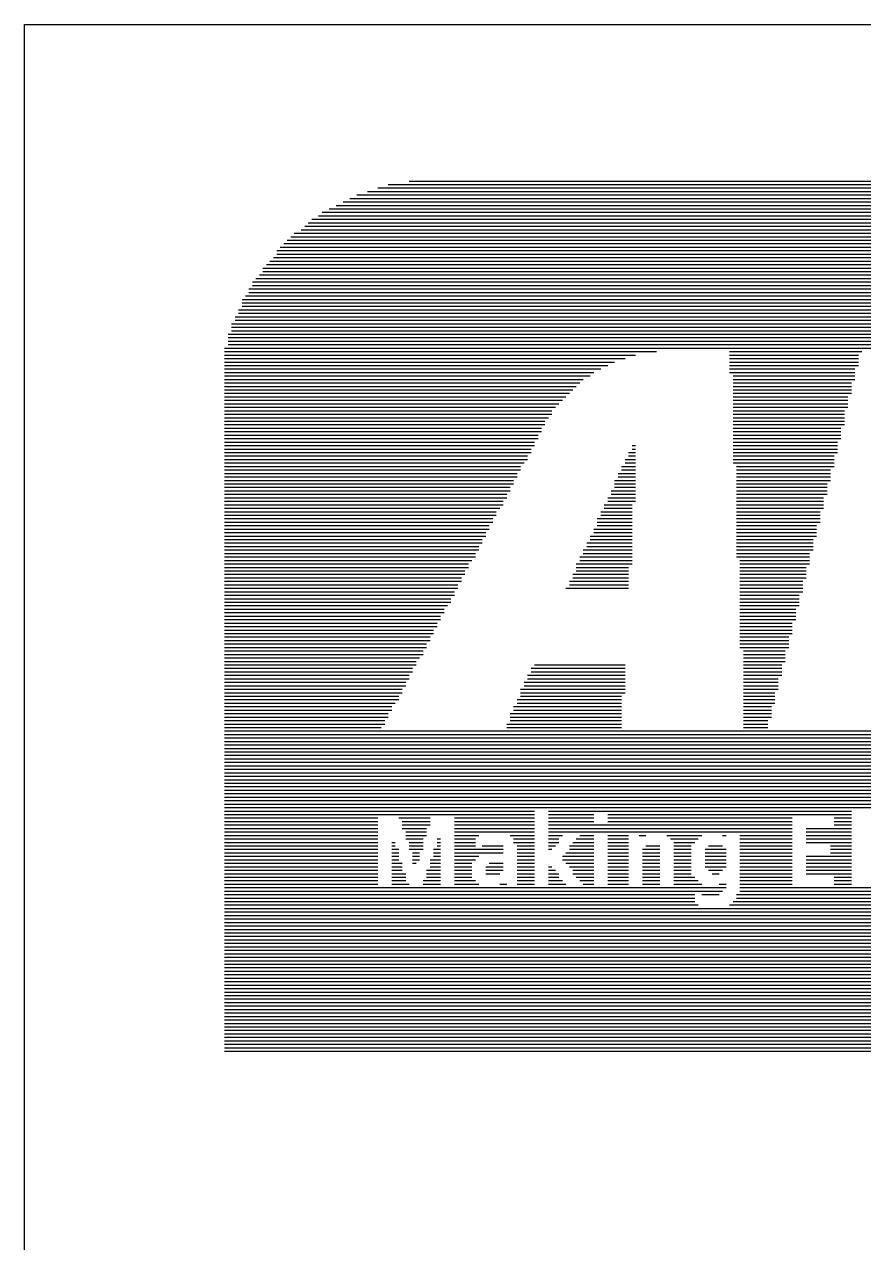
# Model space of a CAD drawing. Extents: x 0.2 to 21.7, y 0.2 to 7.8.
# Drawn here: x 5.6 to 6.082, y 0.9 to 1.6 of the extents above; entities that cross this region are included whole.
import ezdxf

# ---------------------------------------------------------------- set-up
doc = ezdxf.new("R2010")
doc.units = 0
doc.layers.add('MECHANICAL16', color=56, linetype='CONTINUOUS')

msp = doc.modelspace()

# ---------------------------------------------------------------- linework, layer by layer
at = {"layer": 'MECHANICAL16'}
for p, q in [((5.6, 1.6), (7, 1.6)), ((5.6, 0.4), (5.6, 1.6)), ((5.803, 1.506), (6.895, 1.506)), ((5.809, 1.508), (6.895, 1.508)), ((5.821, 1.51), (6.895, 1.51)), ((5.787, 1.5), (6.895, 1.5)), ((5.791, 1.502), (6.895, 1.502)), ((5.797, 1.504), (6.895, 1.504)), ((5.771, 1.492), (6.895, 1.492)), ((5.775, 1.494), (6.895, 1.494)), ((5.779, 1.496), (6.895, 1.496)), ((5.783, 1.498), (6.895, 1.498)), ((5.763, 1.486), (6.895, 1.486)), ((5.765, 1.488), (6.895, 1.488)), ((5.769, 1.49), (6.895, 1.49)), ((5.753, 1.478), (6.895, 1.478)), ((5.755, 1.48), (6.895, 1.48)), ((5.759, 1.482), (6.895, 1.482)), ((5.761, 1.484), (6.895, 1.484)), ((5.747, 1.472), (6.895, 1.472)), ((5.749, 1.474), (6.895, 1.474)), ((5.751, 1.476), (6.895, 1.476)), ((5.741, 1.464), (6.895, 1.464)), ((5.743, 1.466), (6.895, 1.466)), ((5.745, 1.47), (6.895, 1.47)), ((5.745, 1.468), (6.895, 1.468)), ((5.737, 1.46), (6.895, 1.46)), ((5.737, 1.458), (6.895, 1.458)), ((5.739, 1.462), (6.895, 1.462)), ((5.731, 1.452), (6.895, 1.452)), ((5.731, 1.45), (6.895, 1.45)), ((5.733, 1.454), (6.895, 1.454)), ((5.735, 1.456), (6.895, 1.456)), ((5.727, 1.444), (6.895, 1.444)), ((5.729, 1.448), (6.895, 1.448)), ((5.729, 1.446), (6.895, 1.446)), ((5.723, 1.436), (6.895, 1.436)), ((5.725, 1.442), (6.895, 1.442)), ((5.725, 1.44), (6.895, 1.44)), ((5.725, 1.438), (6.895, 1.438)), ((5.721, 1.432), (6.895, 1.432)), ((5.721, 1.43), (6.895, 1.43)), ((5.723, 1.434), (6.895, 1.434)), ((5.717, 1.422), (6.895, 1.422)), ((5.719, 1.428), (6.895, 1.428)), ((5.719, 1.426), (6.895, 1.426)), ((5.719, 1.424), (6.895, 1.424)), ((5.717, 1.42), (6.895, 1.42)), ((5.717, 1.418), (6.895, 1.418)), ((5.717, 1.416), (6.895, 1.416)), ((5.715, 1.414), (6.895, 1.414)), ((5.715, 1.412), (5.963, 1.412)), ((5.715, 1.41), (5.951, 1.41)), ((5.715, 1.408), (5.945, 1.408)), ((6.005, 1.412), (6.081, 1.412)), ((6.005, 1.41), (6.079, 1.41)), ((6.005, 1.408), (6.079, 1.408)), ((5.715, 1.406), (5.939, 1.406)), ((5.715, 1.404), (5.935, 1.404)), ((5.715, 1.402), (5.931, 1.402)), ((6.005, 1.406), (6.079, 1.406)), ((6.005, 1.404), (6.079, 1.404)), ((6.005, 1.402), (6.077, 1.402)), ((5.715, 1.4), (5.927, 1.4)), ((5.715, 1.398), (5.925, 1.398)), ((5.715, 1.396), (5.921, 1.396)), ((5.715, 1.394), (5.919, 1.394)), ((6.005, 1.4), (6.077, 1.4)), ((6.007, 1.398), (6.077, 1.398)), ((6.007, 1.396), (6.077, 1.396)), ((6.007, 1.394), (6.075, 1.394)), ((5.715, 1.392), (5.917, 1.392)), ((5.715, 1.39), (5.915, 1.39)), ((5.715, 1.388), (5.913, 1.388)), ((6.007, 1.392), (6.075, 1.392)), ((6.007, 1.39), (6.075, 1.39)), ((6.007, 1.388), (6.075, 1.388)), ((5.715, 1.386), (5.911, 1.386)), ((5.715, 1.384), (5.909, 1.384)), ((5.715, 1.382), (5.907, 1.382)), ((5.715, 1.38), (5.905, 1.38)), ((6.007, 1.386), (6.073, 1.386)), ((6.007, 1.384), (6.073, 1.384)), ((6.007, 1.382), (6.073, 1.382)), ((6.007, 1.38), (6.073, 1.38)), ((5.715, 1.378), (5.903, 1.378)), ((5.715, 1.376), (5.903, 1.376)), ((5.715, 1.374), (5.901, 1.374)), ((5.715, 1.372), (5.899, 1.372)), ((6.007, 1.378), (6.071, 1.378)), ((6.007, 1.376), (6.071, 1.376)), ((6.007, 1.374), (6.071, 1.374)), ((6.007, 1.372), (6.071, 1.372)), ((5.715, 1.37), (5.899, 1.37)), ((5.715, 1.368), (5.897, 1.368)), ((5.715, 1.366), (5.897, 1.366)), ((6.007, 1.37), (6.071, 1.37)), ((6.007, 1.368), (6.069, 1.368)), ((6.007, 1.366), (6.069, 1.366)), ((5.715, 1.364), (5.895, 1.364)), ((5.715, 1.362), (5.895, 1.362)), ((5.715, 1.36), (5.893, 1.36)), ((6.007, 1.364), (6.069, 1.364)), ((6.007, 1.362), (6.069, 1.362)), ((6.007, 1.36), (6.067, 1.36)), ((5.715, 1.358), (5.893, 1.358)), ((5.715, 1.356), (5.891, 1.356)), ((5.715, 1.354), (5.891, 1.354)), ((5.715, 1.352), (5.889, 1.352)), ((5.947, 1.354), (5.951, 1.354)), ((5.947, 1.352), (5.951, 1.352)), ((5.949, 1.358), (5.951, 1.358)), ((5.949, 1.356), (5.951, 1.356)), ((6.007, 1.358), (6.067, 1.358)), ((6.007, 1.356), (6.067, 1.356)), ((6.007, 1.354), (6.067, 1.354)), ((6.007, 1.352), (6.065, 1.352)), ((5.715, 1.35), (5.889, 1.35)), ((5.715, 1.348), (5.887, 1.348)), ((5.715, 1.346), (5.885, 1.346)), ((5.943, 1.346), (5.951, 1.346)), ((5.945, 1.35), (5.951, 1.35)), ((5.945, 1.348), (5.951, 1.348)), ((6.007, 1.35), (6.065, 1.35)), ((6.007, 1.348), (6.065, 1.348)), ((6.009, 1.346), (6.065, 1.346)), ((5.715, 1.344), (5.885, 1.344)), ((5.715, 1.342), (5.883, 1.342)), ((5.715, 1.34), (5.883, 1.34)), ((5.715, 1.338), (5.881, 1.338)), ((5.939, 1.338), (5.951, 1.338)), ((5.941, 1.342), (5.951, 1.342)), ((5.941, 1.34), (5.951, 1.34)), ((5.943, 1.344), (5.951, 1.344)), ((6.009, 1.344), (6.063, 1.344)), ((6.009, 1.342), (6.063, 1.342)), ((6.009, 1.34), (6.063, 1.34)), ((6.009, 1.338), (6.063, 1.338)), ((5.715, 1.336), (5.881, 1.336)), ((5.715, 1.334), (5.879, 1.334)), ((5.715, 1.332), (5.879, 1.332)), ((5.937, 1.332), (5.951, 1.332)), ((5.939, 1.336), (5.951, 1.336)), ((5.939, 1.334), (5.951, 1.334)), ((6.009, 1.336), (6.061, 1.336)), ((6.009, 1.334), (6.061, 1.334)), ((6.009, 1.332), (6.061, 1.332)), ((5.715, 1.33), (5.877, 1.33)), ((5.715, 1.328), (5.877, 1.328)), ((5.715, 1.326), (5.875, 1.326)), ((5.715, 1.324), (5.875, 1.324)), ((5.933, 1.324), (5.949, 1.324)), ((5.935, 1.328), (5.951, 1.328)), ((5.935, 1.326), (5.951, 1.326)), ((5.937, 1.33), (5.951, 1.33)), ((6.009, 1.33), (6.061, 1.33)), ((6.009, 1.328), (6.059, 1.328)), ((6.009, 1.326), (6.059, 1.326)), ((6.009, 1.324), (6.059, 1.324)), ((5.715, 1.322), (5.873, 1.322)), ((5.715, 1.32), (5.871, 1.32)), ((5.715, 1.318), (5.871, 1.318)), ((5.931, 1.32), (5.949, 1.32)), ((5.931, 1.318), (5.949, 1.318)), ((5.933, 1.322), (5.949, 1.322)), ((6.009, 1.322), (6.059, 1.322)), ((6.009, 1.32), (6.057, 1.32)), ((6.009, 1.318), (6.057, 1.318)), ((5.715, 1.316), (5.869, 1.316)), ((5.715, 1.314), (5.869, 1.314)), ((5.715, 1.312), (5.867, 1.312)), ((5.715, 1.31), (5.867, 1.31)), ((5.927, 1.31), (5.949, 1.31)), ((5.929, 1.316), (5.949, 1.316)), ((5.929, 1.314), (5.949, 1.314)), ((5.929, 1.312), (5.949, 1.312)), ((6.009, 1.316), (6.057, 1.316)), ((6.009, 1.314), (6.057, 1.314)), ((6.009, 1.312), (6.055, 1.312)), ((6.009, 1.31), (6.055, 1.31)), ((5.715, 1.308), (5.865, 1.308)), ((5.715, 1.306), (5.865, 1.306)), ((5.715, 1.304), (5.863, 1.304)), ((5.925, 1.306), (5.949, 1.306)), ((5.925, 1.304), (5.949, 1.304)), ((5.927, 1.308), (5.949, 1.308)), ((6.009, 1.308), (6.055, 1.308)), ((6.009, 1.306), (6.055, 1.306)), ((6.009, 1.304), (6.053, 1.304)), ((5.715, 1.302), (5.863, 1.302)), ((5.715, 1.3), (5.861, 1.3)), ((5.715, 1.298), (5.861, 1.298)), ((5.715, 1.296), (5.859, 1.296)), ((5.921, 1.298), (5.949, 1.298)), ((5.921, 1.296), (5.949, 1.296)), ((5.923, 1.302), (5.949, 1.302)), ((5.923, 1.3), (5.949, 1.3)), ((6.009, 1.302), (6.053, 1.302)), ((6.009, 1.3), (6.053, 1.3)), ((6.009, 1.298), (6.053, 1.298)), ((6.009, 1.296), (6.051, 1.296)), ((5.715, 1.294), (5.859, 1.294)), ((5.715, 1.292), (5.857, 1.292)), ((5.715, 1.29), (5.855, 1.29)), ((5.917, 1.29), (5.949, 1.29)), ((5.919, 1.294), (5.949, 1.294)), ((5.919, 1.292), (5.949, 1.292)), ((6.009, 1.294), (6.051, 1.294)), ((6.011, 1.292), (6.051, 1.292)), ((6.011, 1.29), (6.051, 1.29)), ((5.715, 1.288), (5.855, 1.288)), ((5.715, 1.286), (5.853, 1.286)), ((5.715, 1.284), (5.853, 1.284)), ((5.715, 1.282), (5.851, 1.282)), ((5.915, 1.284), (5.947, 1.284)), ((5.915, 1.282), (5.947, 1.282)), ((5.917, 1.288), (5.947, 1.288)), ((5.917, 1.286), (5.947, 1.286)), ((6.011, 1.288), (6.049, 1.288)), ((6.011, 1.286), (6.049, 1.286)), ((6.011, 1.284), (6.049, 1.284)), ((6.011, 1.282), (6.049, 1.282)), ((5.715, 1.28), (5.851, 1.28)), ((5.715, 1.278), (5.849, 1.278)), ((5.715, 1.276), (5.849, 1.276)), ((5.911, 1.276), (5.947, 1.276)), ((5.913, 1.28), (5.947, 1.28)), ((5.913, 1.278), (5.947, 1.278)), ((6.011, 1.28), (6.047, 1.28)), ((6.011, 1.278), (6.047, 1.278)), ((6.011, 1.276), (6.047, 1.276)), ((5.715, 1.274), (5.847, 1.274)), ((5.715, 1.272), (5.847, 1.272)), ((5.715, 1.27), (5.845, 1.27)), ((5.715, 1.268), (5.845, 1.268)), ((6.011, 1.274), (6.047, 1.274)), ((6.011, 1.272), (6.045, 1.272)), ((6.011, 1.27), (6.045, 1.27)), ((6.011, 1.268), (6.045, 1.268)), ((5.715, 1.266), (5.843, 1.266)), ((5.715, 1.264), (5.841, 1.264)), ((5.715, 1.262), (5.841, 1.262)), ((6.011, 1.266), (6.045, 1.266)), ((6.011, 1.264), (6.043, 1.264)), ((6.011, 1.262), (6.043, 1.262)), ((5.715, 1.26), (5.839, 1.26)), ((5.715, 1.258), (5.839, 1.258)), ((5.715, 1.256), (5.837, 1.256)), ((5.715, 1.254), (5.837, 1.254)), ((6.011, 1.26), (6.043, 1.26)), ((6.011, 1.258), (6.043, 1.258)), ((6.011, 1.256), (6.041, 1.256)), ((6.011, 1.254), (6.041, 1.254)), ((5.715, 1.252), (5.835, 1.252)), ((5.715, 1.25), (5.835, 1.25)), ((5.715, 1.248), (5.833, 1.248)), ((6.011, 1.252), (6.041, 1.252)), ((6.011, 1.25), (6.041, 1.25)), ((6.011, 1.248), (6.039, 1.248)), ((5.715, 1.246), (5.833, 1.246)), ((5.715, 1.244), (5.831, 1.244)), ((5.715, 1.242), (5.831, 1.242)), ((5.715, 1.24), (5.829, 1.24)), ((6.011, 1.246), (6.039, 1.246)), ((6.011, 1.244), (6.039, 1.244)), ((6.011, 1.242), (6.039, 1.242)), ((6.013, 1.24), (6.037, 1.24)), ((5.715, 1.238), (5.829, 1.238)), ((5.715, 1.236), (5.827, 1.236)), ((5.715, 1.234), (5.825, 1.234)), ((6.013, 1.238), (6.037, 1.238)), ((6.013, 1.236), (6.037, 1.236)), ((6.013, 1.234), (6.037, 1.234)), ((5.715, 1.232), (5.825, 1.232)), ((5.715, 1.23), (5.823, 1.23)), ((5.715, 1.228), (5.823, 1.228)), ((5.715, 1.226), (5.821, 1.226)), ((5.889, 1.226), (5.945, 1.226)), ((5.891, 1.23), (5.945, 1.23)), ((5.891, 1.228), (5.945, 1.228)), ((5.893, 1.232), (5.945, 1.232)), ((6.013, 1.232), (6.035, 1.232)), ((6.013, 1.23), (6.035, 1.23)), ((6.013, 1.228), (6.035, 1.228)), ((6.013, 1.226), (6.035, 1.226)), ((5.715, 1.224), (5.821, 1.224)), ((5.715, 1.222), (5.819, 1.222)), ((5.715, 1.22), (5.819, 1.22)), ((5.887, 1.222), (5.945, 1.222)), ((5.887, 1.22), (5.945, 1.22)), ((5.889, 1.224), (5.945, 1.224)), ((6.013, 1.224), (6.033, 1.224)), ((6.013, 1.222), (6.033, 1.222)), ((6.013, 1.22), (6.033, 1.22)), ((5.715, 1.218), (5.817, 1.218)), ((5.715, 1.216), (5.817, 1.216)), ((5.715, 1.214), (5.815, 1.214)), ((5.715, 1.212), (5.815, 1.212)), ((5.883, 1.212), (5.943, 1.212)), ((5.885, 1.218), (5.945, 1.218)), ((5.885, 1.216), (5.945, 1.216)), ((5.885, 1.214), (5.943, 1.214)), ((6.013, 1.218), (6.033, 1.218)), ((6.013, 1.216), (6.031, 1.216)), ((6.013, 1.214), (6.031, 1.214)), ((6.013, 1.212), (6.031, 1.212)), ((5.715, 1.21), (5.813, 1.21)), ((5.715, 1.208), (5.811, 1.208)), ((5.715, 1.206), (5.811, 1.206)), ((5.881, 1.208), (5.943, 1.208)), ((5.881, 1.206), (5.943, 1.206)), ((5.883, 1.21), (5.943, 1.21)), ((6.013, 1.21), (6.031, 1.21)), ((6.013, 1.208), (6.029, 1.208)), ((6.013, 1.206), (6.029, 1.206)), ((5.715, 1.204), (5.809, 1.204)), ((5.715, 1.202), (5.809, 1.202)), ((5.715, 1.2), (5.807, 1.2)), ((5.715, 1.198), (5.807, 1.198)), ((5.877, 1.198), (5.943, 1.198)), ((5.879, 1.204), (5.943, 1.204)), ((5.879, 1.202), (5.943, 1.202)), ((5.879, 1.2), (5.943, 1.2)), ((6.013, 1.204), (6.029, 1.204)), ((6.013, 1.202), (6.029, 1.202)), ((6.013, 1.2), (6.027, 1.2)), ((6.013, 1.198), (6.027, 1.198)), ((5.715, 1.196), (5.805, 1.196)), ((5.715, 1.194), (6.161, 1.194)), ((5.715, 1.192), (6.353, 1.192)), ((5.877, 1.196), (5.943, 1.196)), ((6.013, 1.196), (6.027, 1.196)), ((5.715, 1.19), (6.895, 1.19)), ((5.715, 1.188), (6.895, 1.188)), ((5.715, 1.186), (6.895, 1.186)), ((5.715, 1.184), (6.895, 1.184)), ((5.715, 1.182), (6.895, 1.182)), ((5.715, 1.18), (6.895, 1.18)), ((5.715, 1.178), (6.895, 1.178)), ((5.715, 1.176), (6.895, 1.176)), ((5.715, 1.174), (6.895, 1.174)), ((5.715, 1.172), (6.895, 1.172)), ((5.715, 1.17), (6.895, 1.17)), ((5.715, 1.168), (6.895, 1.168)), ((5.715, 1.166), (6.895, 1.166)), ((5.715, 1.164), (6.895, 1.164)), ((5.715, 1.162), (6.895, 1.162)), ((5.715, 1.16), (6.895, 1.16)), ((5.715, 1.158), (6.895, 1.158)), ((5.715, 1.156), (6.895, 1.156)), ((5.715, 1.154), (6.895, 1.154)), ((5.715, 1.152), (6.895, 1.152)), ((5.715, 1.15), (6.895, 1.15)), ((5.715, 1.148), (5.893, 1.148)), ((5.715, 1.146), (5.893, 1.146)), ((5.715, 1.144), (5.803, 1.144)), ((5.715, 1.142), (5.803, 1.142)), ((5.815, 1.144), (5.833, 1.144)), ((5.817, 1.142), (5.833, 1.142)), ((5.847, 1.144), (5.893, 1.144)), ((5.847, 1.142), (5.893, 1.142)), ((5.901, 1.148), (6.075, 1.148)), ((5.901, 1.146), (5.927, 1.146)), ((5.901, 1.144), (5.927, 1.144)), ((5.901, 1.142), (5.927, 1.142)), ((5.935, 1.146), (6.075, 1.146)), ((5.935, 1.144), (6.041, 1.144)), ((5.935, 1.142), (6.041, 1.142)), ((6.065, 1.144), (6.075, 1.144)), ((6.065, 1.142), (6.075, 1.142)), ((5.715, 1.14), (5.803, 1.14)), ((5.715, 1.138), (5.803, 1.138)), ((5.715, 1.136), (5.803, 1.136)), ((5.817, 1.14), (5.833, 1.14)), ((5.817, 1.138), (5.831, 1.138)), ((5.819, 1.136), (5.831, 1.136)), ((5.847, 1.14), (5.893, 1.14)), ((5.847, 1.138), (5.893, 1.138)), ((5.847, 1.136), (5.893, 1.136)), ((5.901, 1.14), (6.041, 1.14)), ((5.901, 1.138), (6.041, 1.138)), ((5.901, 1.136), (6.041, 1.136)), ((6.049, 1.138), (6.075, 1.138)), ((6.049, 1.136), (6.075, 1.136)), ((6.065, 1.14), (6.075, 1.14)), ((5.715, 1.134), (5.803, 1.134)), ((5.715, 1.132), (5.803, 1.132)), ((5.715, 1.13), (5.803, 1.13)), ((5.715, 1.128), (5.803, 1.128)), ((5.811, 1.13), (5.813, 1.13)), ((5.811, 1.128), (5.813, 1.128)), ((5.819, 1.134), (5.831, 1.134)), ((5.819, 1.132), (5.829, 1.132)), ((5.821, 1.13), (5.829, 1.13)), ((5.821, 1.128), (5.829, 1.128)), ((5.837, 1.132), (5.839, 1.132)), ((5.837, 1.13), (5.839, 1.13)), ((5.837, 1.128), (5.839, 1.128)), ((5.847, 1.134), (5.861, 1.134)), ((5.847, 1.132), (5.859, 1.132)), ((5.847, 1.13), (5.859, 1.13)), ((5.847, 1.128), (5.859, 1.128)), ((5.863, 1.128), (5.875, 1.128)), ((5.879, 1.134), (5.893, 1.134)), ((5.881, 1.132), (5.893, 1.132)), ((5.881, 1.13), (5.893, 1.13)), ((5.883, 1.128), (5.893, 1.128)), ((5.901, 1.134), (5.909, 1.134)), ((5.901, 1.132), (5.907, 1.132)), ((5.901, 1.13), (5.907, 1.13)), ((5.901, 1.128), (5.905, 1.128)), ((5.913, 1.128), (5.927, 1.128)), ((5.915, 1.13), (5.927, 1.13)), ((5.917, 1.132), (5.927, 1.132)), ((5.919, 1.134), (5.927, 1.134)), ((5.935, 1.134), (5.947, 1.134)), ((5.935, 1.132), (5.947, 1.132)), ((5.935, 1.13), (5.947, 1.13)), ((5.935, 1.128), (5.947, 1.128)), ((5.953, 1.134), (5.957, 1.134)), ((5.957, 1.128), (5.965, 1.128)), ((5.969, 1.134), (5.989, 1.134)), ((5.971, 1.132), (5.987, 1.132)), ((5.973, 1.13), (5.985, 1.13)), ((5.973, 1.128), (5.983, 1.128)), ((5.993, 1.128), (6.001, 1.128)), ((6.001, 1.134), (6.003, 1.134)), ((6.011, 1.134), (6.041, 1.134)), ((6.011, 1.132), (6.041, 1.132)), ((6.011, 1.13), (6.041, 1.13)), ((6.011, 1.128), (6.041, 1.128)), ((6.049, 1.134), (6.075, 1.134)), ((6.049, 1.132), (6.075, 1.132)), ((6.049, 1.13), (6.075, 1.13)), ((6.063, 1.128), (6.075, 1.128)), ((5.715, 1.126), (5.803, 1.126)), ((5.715, 1.124), (5.803, 1.124)), ((5.715, 1.122), (5.803, 1.122)), ((5.715, 1.12), (5.803, 1.12)), ((5.811, 1.126), (5.815, 1.126)), ((5.811, 1.124), (5.815, 1.124)), ((5.811, 1.122), (5.815, 1.122)), ((5.811, 1.12), (5.815, 1.12)), ((5.821, 1.126), (5.829, 1.126)), ((5.823, 1.124), (5.827, 1.124)), ((5.823, 1.122), (5.827, 1.122)), ((5.823, 1.12), (5.827, 1.12)), ((5.833, 1.12), (5.839, 1.12)), ((5.835, 1.126), (5.839, 1.126)), ((5.835, 1.124), (5.839, 1.124)), ((5.835, 1.122), (5.839, 1.122)), ((5.847, 1.126), (5.875, 1.126)), ((5.847, 1.124), (5.875, 1.124)), ((5.847, 1.122), (5.861, 1.122)), ((5.847, 1.12), (5.859, 1.12)), ((5.883, 1.126), (5.893, 1.126)), ((5.883, 1.124), (5.893, 1.124)), ((5.883, 1.122), (5.893, 1.122)), ((5.883, 1.12), (5.893, 1.12)), ((5.901, 1.126), (5.903, 1.126)), ((5.909, 1.122), (5.927, 1.122)), ((5.909, 1.12), (5.927, 1.12)), ((5.911, 1.124), (5.927, 1.124)), ((5.913, 1.126), (5.927, 1.126)), ((5.935, 1.126), (5.947, 1.126)), ((5.935, 1.124), (5.947, 1.124)), ((5.935, 1.122), (5.947, 1.122)), ((5.935, 1.12), (5.947, 1.12)), ((5.955, 1.126), (5.965, 1.126)), ((5.955, 1.124), (5.965, 1.124)), ((5.955, 1.122), (5.965, 1.122)), ((5.955, 1.12), (5.965, 1.12)), ((5.973, 1.126), (5.983, 1.126)), ((5.973, 1.124), (5.983, 1.124)), ((5.973, 1.122), (5.983, 1.122)), ((5.973, 1.12), (5.983, 1.12)), ((5.991, 1.126), (6.003, 1.126)), ((5.991, 1.124), (6.003, 1.124)), ((5.991, 1.122), (6.003, 1.122)), ((5.991, 1.12), (6.003, 1.12)), ((6.011, 1.126), (6.041, 1.126)), ((6.011, 1.124), (6.041, 1.124)), ((6.011, 1.122), (6.041, 1.122)), ((6.011, 1.12), (6.041, 1.12)), ((6.049, 1.122), (6.075, 1.122)), ((6.049, 1.12), (6.075, 1.12)), ((6.063, 1.126), (6.075, 1.126)), ((6.063, 1.124), (6.075, 1.124)), ((5.715, 1.118), (5.803, 1.118)), ((5.715, 1.116), (5.803, 1.116)), ((5.715, 1.114), (5.803, 1.114)), ((5.811, 1.118), (5.817, 1.118)), ((5.811, 1.116), (5.817, 1.116)), ((5.811, 1.114), (5.817, 1.114)), ((5.823, 1.118), (5.825, 1.118)), ((5.831, 1.114), (5.839, 1.114)), ((5.833, 1.118), (5.839, 1.118)), ((5.833, 1.116), (5.839, 1.116)), ((5.847, 1.118), (5.857, 1.118)), ((5.847, 1.116), (5.857, 1.116)), ((5.847, 1.114), (5.857, 1.114)), ((5.865, 1.116), (5.875, 1.116)), ((5.865, 1.114), (5.875, 1.114)), ((5.867, 1.118), (5.875, 1.118)), ((5.883, 1.118), (5.893, 1.118)), ((5.883, 1.116), (5.893, 1.116)), ((5.883, 1.114), (5.893, 1.114)), ((5.901, 1.116), (5.903, 1.116)), ((5.901, 1.114), (5.905, 1.114)), ((5.911, 1.118), (5.927, 1.118)), ((5.913, 1.116), (5.927, 1.116)), ((5.915, 1.114), (5.927, 1.114)), ((5.935, 1.118), (5.947, 1.118)), ((5.935, 1.116), (5.947, 1.116)), ((5.935, 1.114), (5.947, 1.114)), ((5.955, 1.118), (5.965, 1.118)), ((5.955, 1.116), (5.965, 1.116)), ((5.955, 1.114), (5.965, 1.114)), ((5.973, 1.118), (5.983, 1.118)), ((5.973, 1.116), (5.983, 1.116)), ((5.973, 1.114), (5.983, 1.114)), ((5.991, 1.118), (6.003, 1.118)), ((5.991, 1.116), (6.003, 1.116)), ((5.993, 1.114), (6.001, 1.114)), ((6.011, 1.118), (6.041, 1.118)), ((6.011, 1.116), (6.041, 1.116)), ((6.011, 1.114), (6.041, 1.114)), ((6.049, 1.118), (6.075, 1.118)), ((6.049, 1.116), (6.075, 1.116)), ((6.049, 1.114), (6.075, 1.114)), ((5.715, 1.112), (5.803, 1.112)), ((5.715, 1.11), (5.803, 1.11)), ((5.715, 1.108), (5.803, 1.108)), ((5.715, 1.106), (5.803, 1.106)), ((5.811, 1.112), (5.819, 1.112)), ((5.811, 1.11), (5.819, 1.11)), ((5.811, 1.108), (5.819, 1.108)), ((5.811, 1.106), (5.821, 1.106)), ((5.829, 1.108), (5.839, 1.108)), ((5.829, 1.106), (5.839, 1.106)), ((5.831, 1.112), (5.839, 1.112)), ((5.831, 1.11), (5.839, 1.11)), ((5.847, 1.112), (5.857, 1.112)), ((5.847, 1.11), (5.857, 1.11)), ((5.847, 1.108), (5.859, 1.108)), ((5.847, 1.106), (5.861, 1.106)), ((5.865, 1.112), (5.873, 1.112)), ((5.873, 1.106), (5.877, 1.106)), ((5.883, 1.112), (5.893, 1.112)), ((5.883, 1.11), (5.893, 1.11)), ((5.883, 1.108), (5.893, 1.108)), ((5.883, 1.106), (5.893, 1.106)), ((5.901, 1.112), (5.907, 1.112)), ((5.901, 1.11), (5.907, 1.11)), ((5.901, 1.108), (5.909, 1.108)), ((5.901, 1.106), (5.911, 1.106)), ((5.915, 1.112), (5.927, 1.112)), ((5.917, 1.11), (5.927, 1.11)), ((5.919, 1.108), (5.927, 1.108)), ((5.921, 1.106), (5.927, 1.106)), ((5.935, 1.112), (5.947, 1.112)), ((5.935, 1.11), (5.947, 1.11)), ((5.935, 1.108), (5.947, 1.108)), ((5.935, 1.106), (5.947, 1.106)), ((5.955, 1.112), (5.965, 1.112)), ((5.955, 1.11), (5.965, 1.11)), ((5.955, 1.108), (5.965, 1.108)), ((5.955, 1.106), (5.965, 1.106)), ((5.973, 1.112), (5.983, 1.112)), ((5.973, 1.11), (5.985, 1.11)), ((5.973, 1.108), (5.987, 1.108)), ((5.973, 1.106), (5.989, 1.106)), ((5.995, 1.112), (5.999, 1.112)), ((5.999, 1.106), (6.003, 1.106)), ((6.011, 1.112), (6.041, 1.112)), ((6.011, 1.11), (6.041, 1.11)), ((6.011, 1.108), (6.041, 1.108)), ((6.011, 1.106), (6.041, 1.106)), ((6.049, 1.112), (6.075, 1.112)), ((6.065, 1.11), (6.075, 1.11)), ((6.065, 1.108), (6.075, 1.108)), ((6.065, 1.106), (6.075, 1.106)), ((5.715, 1.104), (6.003, 1.104)), ((5.715, 1.102), (6.001, 1.102)), ((5.715, 1.1), (5.985, 1.1)), ((5.989, 1.1), (5.999, 1.1)), ((6.009, 1.1), (6.503, 1.1)), ((6.011, 1.104), (6.519, 1.104)), ((6.011, 1.102), (6.519, 1.102)), ((5.715, 1.098), (5.985, 1.098)), ((5.715, 1.096), (5.985, 1.096)), ((5.715, 1.094), (5.987, 1.094)), ((5.715, 1.092), (6.895, 1.092)), ((6.005, 1.094), (6.505, 1.094)), ((6.007, 1.096), (6.503, 1.096)), ((6.009, 1.098), (6.503, 1.098)), ((5.715, 1.09), (6.895, 1.09)), ((5.715, 1.088), (6.895, 1.088)), ((5.715, 1.086), (6.895, 1.086)), ((5.715, 1.084), (6.895, 1.084)), ((5.715, 1.082), (6.895, 1.082)), ((5.715, 1.08), (6.895, 1.08)), ((5.715, 1.078), (6.895, 1.078)), ((5.715, 1.076), (6.895, 1.076)), ((5.715, 1.074), (6.895, 1.074)), ((5.715, 1.072), (6.895, 1.072)), ((5.715, 1.07), (6.895, 1.07)), ((5.715, 1.068), (6.895, 1.068)), ((5.715, 1.066), (6.895, 1.066)), ((5.715, 1.064), (6.893, 1.064)), ((5.715, 1.062), (6.893, 1.062)), ((5.715, 1.06), (6.893, 1.06)), ((5.715, 1.058), (6.891, 1.058)), ((5.715, 1.056), (6.891, 1.056)), ((5.715, 1.054), (6.891, 1.054)), ((5.715, 1.052), (6.889, 1.052)), ((5.715, 1.05), (6.889, 1.05)), ((5.715, 1.048), (6.887, 1.048)), ((5.715, 1.046), (6.887, 1.046)), ((5.715, 1.044), (6.885, 1.044)), ((5.715, 1.042), (6.883, 1.042)), ((5.715, 1.04), (6.883, 1.04)), ((5.715, 1.038), (6.881, 1.038)), ((5.715, 1.036), (6.879, 1.036)), ((5.715, 1.034), (6.877, 1.034)), ((5.715, 1.032), (6.875, 1.032)), ((5.715, 1.03), (6.873, 1.03)), ((5.715, 1.028), (6.871, 1.028)), ((5.715, 1.026), (6.869, 1.026)), ((5.715, 1.024), (6.867, 1.024)), ((5.715, 1.022), (6.865, 1.022)), ((5.715, 1.02), (6.863, 1.02)), ((5.715, 1.018), (6.859, 1.018)), ((5.715, 1.016), (6.857, 1.016)), ((5.715, 1.014), (6.853, 1.014)), ((5.715, 1.012), (6.849, 1.012)), ((5.715, 1.01), (6.845, 1.01))]:
    msp.add_line(p, q, dxfattribs=at)

doc.saveas('drawing.dxf')
